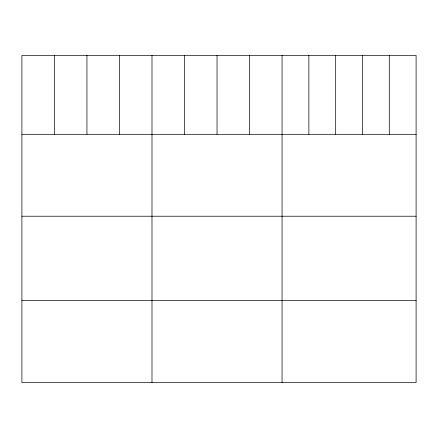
<?xml version="1.0" encoding="UTF-8"?>
<svg xmlns="http://www.w3.org/2000/svg" width="438" height="438" viewBox="0 0 438 438"><rect width="100%" height="100%" fill="white"/><g stroke="black" fill="none" stroke-linecap="round" stroke-linejoin="round"><path stroke-width="0.66" d="M416.1 134.302L416.1 382.571L21.9 382.571L21.9 55.429L416.1 55.429L416.1 134.302L21.9 134.302M21.9 216.23L416.1 216.23M21.9 300.643L416.1 300.643M389.294 55.429L389.294 134.302M362.489 55.429L362.489 134.302M335.683 55.429L335.683 134.302M308.878 55.429L308.878 134.302M282.072 55.429L282.072 382.571M249.55 55.429L249.55 134.302M217.029 55.429L217.029 134.302M184.507 55.429L184.507 134.302M151.986 55.429L151.986 382.571M119.464 55.429L119.464 134.302M86.943 55.429L86.943 134.302M54.422 55.429L54.422 134.302"/></g></svg>
